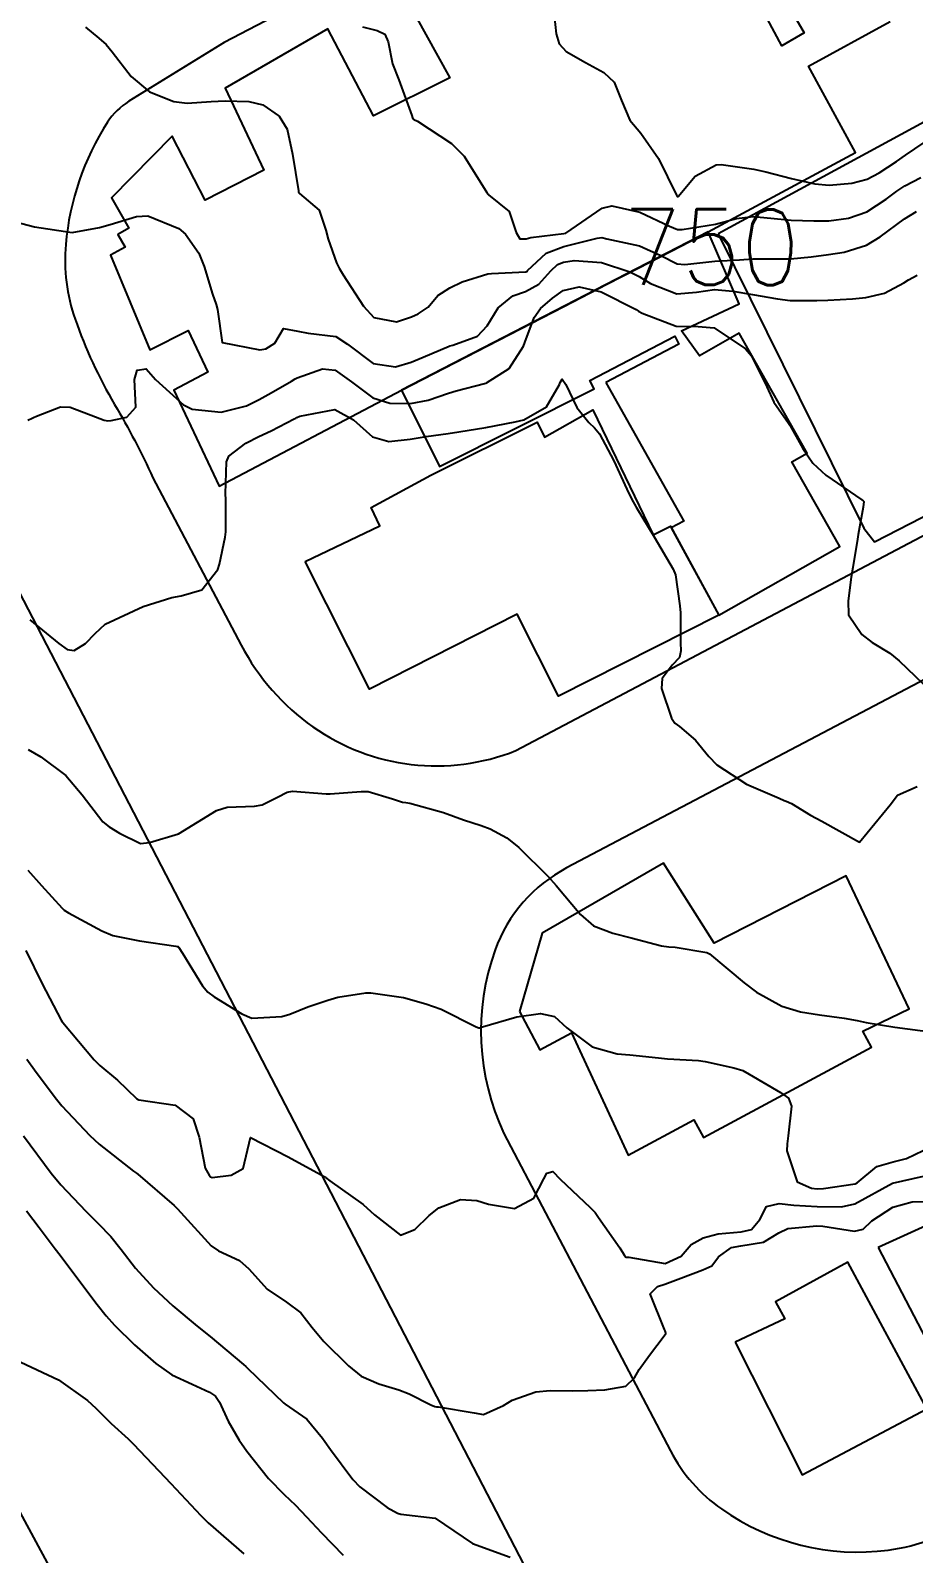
# Model space of a CAD drawing. Header units: metres. Extents: x 298520 to 308411, y 7433745 to 7450750.
# Drawn here: x 302732.6 to 302779.3, y 7441010.2 to 7441090.7 of the extents above; entities that cross this region are included whole.
import ezdxf
from ezdxf.enums import TextEntityAlignment as Align

# ---------------------------------------------------------------- set-up
doc = ezdxf.new("R2010")
doc.units = ezdxf.units.M
doc.header["$LTSCALE"] = 10
for name, color, linetype in [('Cotas', 45, 'Continuous'), ('Curvas de Nivel 1m', 11, 'Continuous'), ('Curvas de Nivel 5m', 15, 'Continuous'), ('Edificações', 30, 'Continuous'), ('Vias Primárias', 230, 'Continuous')]:
    doc.layers.add(name, color=color, linetype=linetype)
doc.styles.add('Style-STANDARD', font='STANDARD.shx')

msp = doc.modelspace()

# ---------------------------------------------------------------- linework, layer by layer
at = {"layer": 'Curvas de Nivel 1m', "flags": 128}
for points, elevation in [([(302760.224, 7441092.007), (302760.389, 7441090.535), (302760.544, 7441090.004), (302760.909, 7441089.586), (302761.925, 7441089.006), (302762.898, 7441088.49), (302763.449, 7441087.964), (302763.829, 7441087.01), (302764.269, 7441085.956), (302764.856, 7441085.272), (302765.801, 7441083.94), (302766.752, 7441081.993), (302766.789, 7441081.93), (302766.813, 7441081.921), (302766.841, 7441081.93), (302767.74, 7441083.005), (302768.839, 7441083.608), (302769.108, 7441083.628), (302770.835, 7441083.376), (302771.47, 7441083.234), (302772.828, 7441082.882), (302774.056, 7441082.606), (302774.824, 7441082.536), (302776.013, 7441082.63), (302776.828, 7441082.838), (302777.46, 7441083.174), (302778.376, 7441083.787), (302778.846, 7441084.116), (302779.837, 7441084.786)], 748), ([(302750.15, 7441090.899), (302750.919, 7441090.699), (302751.319, 7441090.516), (302751.492, 7441090.111), (302751.736, 7441088.942), (302752.061, 7441088.102), (302752.744, 7441086.213), (302752.783, 7441086.091), (302752.81, 7441086.038), (302752.862, 7441085.995), (302753.045, 7441085.904), (302754.85, 7441084.736), (302755.523, 7441084.063), (302756.72, 7441082.145), (302756.786, 7441082.05), (302756.813, 7441082.026), (302757.902, 7441081.131), (302758.26, 7441080.028), (302758.455, 7441079.69), (302758.79, 7441079.692), (302759.05, 7441079.757), (302760.793, 7441079.968), (302760.902, 7441079.998), (302762.806, 7441081.312), (302763.329, 7441081.444), (302764.804, 7441081.1), (302766.374, 7441080.357), (302766.796, 7441080.194), (302767.048, 7441080.179), (302768.799, 7441080.467), (302769.925, 7441080.766), (302770.803, 7441080.876), (302771.729, 7441080.793), (302772.801, 7441080.679), (302774.001, 7441080.638), (302774.801, 7441080.651), (302775.841, 7441080.781), (302776.806, 7441081.111), (302777.839, 7441081.795), (302778.389, 7441082.216), (302778.823, 7441082.485), (302779.663, 7441082.939)], 749), ([(302731.201, 7441080.758), (302732.793, 7441080.33), (302734.79, 7441080.022), (302736.229, 7441080.288), (302736.795, 7441080.454), (302738.194, 7441080.871), (302738.799, 7441080.906), (302740.424, 7441080.244), (302740.79, 7441079.943), (302741.48, 7441078.93), (302741.77, 7441078.225), (302742.204, 7441076.765), (302742.407, 7441076.215), (302742.482, 7441075.956), (302742.723, 7441074.21), (302744.717, 7441073.826), (302745.027, 7441073.879), (302745.501, 7441074.182), (302745.96, 7441074.949), (302746.729, 7441074.821), (302747.274, 7441074.708), (302748.727, 7441074.536), (302749.345, 7441074.134), (302750.708, 7441073.099), (302751.882, 7441072.926), (302752.709, 7441073.178), (302753.352, 7441073.445), (302754.722, 7441074.017), (302754.761, 7441074.03), (302754.916, 7441074.068), (302756.227, 7441074.555), (302756.733, 7441075.099), (302757.308, 7441076.042), (302758.097, 7441076.686), (302758.756, 7441076.917), (302759.473, 7441077.303), (302760.102, 7441078.007), (302760.449, 7441078.33), (302760.777, 7441078.454), (302761.33, 7441078.543), (302762.778, 7441078.435), (302764.272, 7441077.955), (302764.769, 7441077.706), (302765.368, 7441077.34), (302766.756, 7441076.786), (302767.803, 7441076.869), (302768.76, 7441077.011), (302769.719, 7441076.93), (302770.756, 7441076.753), (302772.093, 7441076.519), (302772.752, 7441076.44), (302774.16, 7441076.428), (302774.752, 7441076.442), (302776.05, 7441076.52), (302776.755, 7441076.597), (302777.735, 7441076.818), (302778.767, 7441077.366), (302779.016, 7441077.531), (302779.478, 7441077.773)], 751), ([(302732.44, 7441070.103), (302732.672, 7441070.218), (302732.75, 7441070.252), (302732.905, 7441070.328), (302734.177, 7441070.819), (302734.68, 7441070.796), (302736.031, 7441070.29), (302736.49, 7441070.102), (302736.671, 7441070.079), (302736.854, 7441070.095), (302737.688, 7441070.27), (302738.155, 7441070.791), (302738.085, 7441072.266), (302738.225, 7441072.748), (302738.709, 7441072.825), (302739.195, 7441072.255), (302740.68, 7441070.914), (302741.142, 7441070.697), (302742.676, 7441070.535), (302744.004, 7441070.873), (302744.683, 7441071.204), (302745.318, 7441071.552), (302746.38, 7441072.173), (302746.577, 7441072.289), (302746.696, 7441072.345), (302748.033, 7441072.82), (302748.702, 7441072.754), (302749.553, 7441072.131), (302750.685, 7441071.281), (302751.584, 7441071.009), (302752.682, 7441070.984), (302753.606, 7441071.158), (302754.688, 7441071.534), (302755.097, 7441071.658), (302756.601, 7441072.051), (302756.675, 7441072.068), (302756.693, 7441072.076), (302757.892, 7441072.845), (302758.65, 7441074.021), (302758.725, 7441074.21), (302759.211, 7441075.542), (302759.554, 7441076.012), (302760.194, 7441076.563), (302760.757, 7441076.958), (302761.594, 7441077.154), (302762.757, 7441076.893), (302764.617, 7441075.951), (302764.742, 7441075.871), (302764.93, 7441075.759), (302766.734, 7441075.068), (302767.884, 7441075.063), (302768.734, 7441074.989), (302770.393, 7441073.883), (302770.717, 7441073.508), (302771.523, 7441071.868), (302771.889, 7441071.066), (302772.674, 7441069.951), (302772.744, 7441069.849), (302773.43, 7441068.618), (302773.956, 7441067.84), (302774.643, 7441067.196), (302776.538, 7441065.897), (302776.623, 7441065.844), (302776.651, 7441065.81), (302776.62, 7441065.506), (302776.349, 7441064.07), (302776.315, 7441063.813), (302776.07, 7441062.326), (302775.984, 7441061.816), (302775.825, 7441060.553), (302775.832, 7441059.817), (302776.543, 7441058.788), (302777.097, 7441058.36), (302778.021, 7441057.788), (302778.527, 7441057.386), (302780.213, 7441055.763)], 752), ([(302732.545, 7441059.551), (302734.09, 7441058.314), (302734.528, 7441057.989), (302734.901, 7441057.933), (302735.499, 7441058.3), (302735.999, 7441058.835), (302736.543, 7441059.335), (302738.553, 7441060.26), (302740.063, 7441060.743), (302740.562, 7441060.819), (302741.642, 7441061.149), (302742.486, 7441062.211), (302742.586, 7441062.497), (302742.887, 7441063.92), (302742.908, 7441064.207), (302742.92, 7441065.907), (302742.905, 7441066.207), (302742.943, 7441067.912), (302743.08, 7441068.206), (302743.965, 7441068.892), (302744.664, 7441069.253), (302745.312, 7441069.538), (302746.532, 7441070.171), (302746.622, 7441070.222), (302746.674, 7441070.248), (302746.822, 7441070.316), (302748.678, 7441070.672), (302749.664, 7441070.13), (302750.664, 7441069.232), (302751.539, 7441068.984), (302752.663, 7441069.109), (302753.509, 7441069.237), (302754.666, 7441069.404), (302755.241, 7441069.491), (302756.67, 7441069.724), (302758.218, 7441070.027), (302758.674, 7441070.133), (302759.879, 7441070.81), (302760.557, 7441072.001), (302760.591, 7441072.104), (302760.697, 7441072.283), (302760.887, 7441071.997), (302761.47, 7441070.778), (302762.114, 7441069.978), (302762.409, 7441069.712), (302762.667, 7441069.384), (302763.437, 7441067.962), (302764.116, 7441066.47), (302764.364, 7441065.953), (302764.619, 7441065.509), (302765.57, 7441063.94), (302766.577, 7441062.231), (302766.695, 7441061.928), (302766.926, 7441060.294), (302766.965, 7441059.924), (302766.961, 7441058.347), (302766.969, 7441057.923), (302766.895, 7441057.557), (302766.521, 7441057.168), (302765.989, 7441056.457), (302765.96, 7441055.935), (302766.487, 7441054.365), (302766.659, 7441054.102), (302766.903, 7441053.924), (302767.755, 7441053.19), (302768.459, 7441052.333), (302768.875, 7441051.896), (302770.443, 7441050.876), (302772.17, 7441050.128), (302772.434, 7441050.015), (302772.546, 7441049.971), (302772.819, 7441049.854), (302773.829, 7441049.241), (302774.424, 7441048.91), (302776.413, 7441047.81), (302778.035, 7441049.786), (302778.438, 7441050.283), (302779.474, 7441050.739)], 753), ([(302732.467, 7441052.704), (302733.13, 7441052.323), (302734.448, 7441051.326), (302735.313, 7441050.301), (302736.419, 7441048.877), (302736.739, 7441048.608), (302737.29, 7441048.277), (302738.405, 7441047.727), (302738.874, 7441047.788), (302740.413, 7441048.24), (302742.426, 7441049.478), (302742.983, 7441049.649), (302744.428, 7441049.711), (302744.83, 7441049.785), (302745.653, 7441050.178), (302746.156, 7441050.454), (302746.438, 7441050.507), (302748.213, 7441050.367), (302748.436, 7441050.361), (302750.077, 7441050.485), (302750.438, 7441050.476), (302751.73, 7441050.101), (302752.262, 7441049.923), (302752.431, 7441049.897), (302752.652, 7441049.867), (302754.426, 7441049.376), (302755.49, 7441048.992), (302756.419, 7441048.689), (302756.893, 7441048.518), (302757.78, 7441048.029), (302758.406, 7441047.532), (302759.934, 7441046.004), (302760.378, 7441045.515), (302761.669, 7441043.987), (302762.357, 7441043.387), (302763.385, 7441042.996), (302764.351, 7441042.755), (302765.947, 7441042.334), (302766.346, 7441042.28), (302766.682, 7441042.26), (302768.344, 7441041.976), (302768.488, 7441041.899), (302770.32, 7441040.372), (302770.967, 7441039.873), (302772.306, 7441039.139), (302773.294, 7441038.836), (302774.301, 7441038.677), (302775.613, 7441038.504), (302776.299, 7441038.373), (302776.765, 7441038.27), (302778.295, 7441038.026), (302780.293, 7441037.76)], 754), ([(302732.339, 7441042.074), (302733.199, 7441040.321), (302734.205, 7441038.4), (302734.259, 7441038.31), (302734.292, 7441038.269), (302735.96, 7441036.293), (302736.26, 7441036.001), (302737.196, 7441035.22), (302738.199, 7441034.261), (302738.22, 7441034.238), (302738.243, 7441034.223), (302738.318, 7441034.183), (302740.24, 7441033.905), (302741.197, 7441033.19), (302741.504, 7441032.221), (302741.831, 7441030.583), (302742.029, 7441030.212), (302742.102, 7441030.121), (302742.192, 7441030.087), (302743.2, 7441030.2), (302743.831, 7441030.561), (302744.223, 7441032.19), (302746.208, 7441031.183), (302748.117, 7441030.141), (302748.163, 7441030.111), (302748.192, 7441030.089), (302748.42, 7441029.908), (302750.178, 7441028.651), (302750.768, 7441028.114), (302752.157, 7441027.038), (302752.907, 7441027.343), (302753.668, 7441028.078), (302754.177, 7441028.479), (302755.317, 7441028.923), (302756.181, 7441028.868), (302756.812, 7441028.674), (302758.177, 7441028.437), (302759.199, 7441028.993), (302759.729, 7441030.005), (302759.887, 7441030.314), (302760.199, 7441030.395), (302760.589, 7441029.996), (302762.178, 7441028.501), (302762.439, 7441028.24), (302762.629, 7441027.973), (302763.745, 7441026.36), (302763.999, 7441025.952), (302764.06, 7441025.869), (302764.142, 7441025.881), (302764.225, 7441025.866), (302766.139, 7441025.532), (302766.997, 7441025.917), (302767.516, 7441026.546), (302768.158, 7441026.889), (302768.952, 7441027.101), (302770.163, 7441027.212), (302770.709, 7441027.331), (302771.149, 7441027.87), (302771.498, 7441028.548), (302772.181, 7441028.703), (302772.951, 7441028.619), (302774.18, 7441028.553), (302775.467, 7441028.531), (302776.182, 7441028.686), (302778.171, 7441029.78), (302779.807, 7441030.156)], 756), ([(302732.391, 7441036.329), (302732.801, 7441035.781), (302733.883, 7441034.314), (302734.238, 7441033.867), (302735.717, 7441032.295), (302736.216, 7441031.847), (302738.038, 7441030.42), (302738.194, 7441030.305), (302738.254, 7441030.259), (302740.177, 7441028.602), (302740.358, 7441028.42), (302740.529, 7441028.236), (302742.147, 7441026.463), (302742.523, 7441026.214), (302743.641, 7441025.7), (302744.134, 7441025.257), (302745.107, 7441024.18), (302746.116, 7441023.495), (302746.89, 7441022.937), (302747.486, 7441022.149), (302748.092, 7441021.41), (302749.406, 7441020.127), (302750.068, 7441019.581), (302750.998, 7441019.176), (302752.061, 7441018.86), (302752.609, 7441018.643), (302753.756, 7441018.074), (302753.959, 7441017.979), (302754.052, 7441017.962), (302754.163, 7441017.958), (302756.047, 7441017.638), (302756.533, 7441017.555), (302757.589, 7441018.027), (302758.056, 7441018.314), (302759.307, 7441018.761), (302760.061, 7441018.83), (302761.241, 7441018.808), (302762.061, 7441018.829), (302762.953, 7441018.858), (302764.064, 7441019.054), (302764.523, 7441019.491), (302764.778, 7441019.943), (302765.321, 7441020.701), (302766.1, 7441021.709), (302766.184, 7441021.847), (302766.17, 7441021.929), (302766.148, 7441021.974), (302766.104, 7441022.048), (302765.356, 7441023.938), (302765.735, 7441024.326), (302766.128, 7441024.441), (302766.977, 7441024.763), (302768.136, 7441025.195), (302768.611, 7441025.422), (302768.968, 7441025.892), (302769.648, 7441026.388), (302770.152, 7441026.469), (302771.35, 7441026.673), (302772.162, 7441027.15), (302772.636, 7441027.383), (302774.168, 7441027.521), (302774.491, 7441027.504), (302776.164, 7441027.247), (302776.615, 7441027.357), (302777.065, 7441027.801), (302778.18, 7441028.518), (302779.212, 7441028.803), (302780.183, 7441028.818)], 757), ([(302732.222, 7441032.292), (302733.672, 7441030.315), (302734.187, 7441029.693), (302735.512, 7441028.297), (302736.166, 7441027.648), (302736.839, 7441026.959), (302737.384, 7441026.272), (302738.138, 7441025.292), (302739.096, 7441024.25), (302740.113, 7441023.292), (302741.408, 7441022.227), (302742.095, 7441021.677), (302743.847, 7441020.193), (302743.968, 7441020.088), (302744.071, 7441019.992), (302745.963, 7441018.171), (302746.052, 7441018.101), (302747.199, 7441017.307), (302748.035, 7441016.31), (302748.149, 7441016.139), (302748.447, 7441015.716), (302749.632, 7441014.124), (302749.999, 7441013.736), (302751.446, 7441012.648), (302751.985, 7441012.343), (302752.174, 7441012.287), (302753.983, 7441012.07), (302755.963, 7441010.748), (302757.953, 7441010.02)], 758), ([(302732.372, 7441028.328), (302733.047, 7441027.438), (302733.896, 7441026.313), (302734.148, 7441025.981), (302735.416, 7441024.297), (302736.114, 7441023.367), (302736.595, 7441022.77), (302737.033, 7441022.276), (302738.088, 7441021.234), (302739.206, 7441020.249), (302740.067, 7441019.66), (302741.134, 7441019.157), (302742.058, 7441018.737), (302742.364, 7441018.523), (302742.588, 7441018.212), (302743.042, 7441017.204), (302743.623, 7441016.196), (302744.024, 7441015.628), (302745.164, 7441014.178), (302745.994, 7441013.321), (302746.591, 7441012.763), (302747.179, 7441012.152), (302747.97, 7441011.295), (302749.118, 7441010.128)], 759)]:
    msp.add_lwpolyline(points, dxfattribs=dict(at, elevation=elevation))
at = {"layer": 'Curvas de Nivel 5m', "flags": 128}
for points, elevation in [([(302735.501, 7441090.883), (302736.209, 7441090.291), (302736.581, 7441089.957), (302736.906, 7441089.579), (302737.907, 7441088.27), (302738.881, 7441087.454), (302740.171, 7441086.949), (302740.872, 7441086.858), (302742.149, 7441086.945), (302742.874, 7441086.979), (302744.124, 7441086.947), (302744.872, 7441086.773), (302745.744, 7441086.177), (302746.166, 7441085.48), (302746.434, 7441084.166), (302746.751, 7441082.224), (302746.76, 7441082.161), (302746.774, 7441082.122), (302746.812, 7441082.088), (302747.852, 7441081.203), (302748.212, 7441080.149), (302748.318, 7441079.677), (302748.776, 7441078.416), (302748.905, 7441078.139), (302749.12, 7441077.784), (302750.188, 7441076.126), (302750.737, 7441075.531), (302751.942, 7441075.308), (302752.738, 7441075.577), (302753.091, 7441075.734), (302753.607, 7441076.081), (302754.126, 7441076.702), (302754.758, 7441077.099), (302755.414, 7441077.413), (302756.77, 7441077.841), (302756.955, 7441077.862), (302758.772, 7441077.945), (302758.825, 7441077.966), (302758.873, 7441078.019), (302759.862, 7441078.929), (302760.786, 7441079.279), (302762.552, 7441079.735), (302762.791, 7441079.758), (302763.06, 7441079.697), (302764.787, 7441079.321), (302765.908, 7441078.813), (302766.777, 7441078.379), (302767.19, 7441078.337), (302768.779, 7441078.517), (302770.079, 7441078.588), (302770.78, 7441078.633), (302771.54, 7441078.628), (302772.781, 7441078.628), (302773.872, 7441078.749), (302774.783, 7441078.866), (302775.611, 7441078.996), (302776.788, 7441079.362), (302777.51, 7441079.799), (302778.803, 7441080.742), (302779.44, 7441081.14)], 750), ([(302732.446, 7441046.329), (302733.175, 7441045.522), (302734.265, 7441044.311), (302734.362, 7441044.218), (302734.604, 7441044.064), (302736.351, 7441043.117), (302736.943, 7441042.876), (302738.346, 7441042.589), (302740.273, 7441042.311), (302740.344, 7441042.3), (302740.391, 7441042.287), (302740.434, 7441042.239), (302740.632, 7441041.942), (302741.687, 7441040.219), (302741.964, 7441039.87), (302742.307, 7441039.629), (302743.765, 7441038.729), (302744.296, 7441038.511), (302745.878, 7441038.593), (302746.298, 7441038.71), (302747.243, 7441039.097), (302748.306, 7441039.462), (302748.831, 7441039.612), (302750.31, 7441039.841), (302750.579, 7441039.848), (302752.308, 7441039.591), (302753.489, 7441039.266), (302754.302, 7441038.983), (302756.148, 7441038.051), (302756.292, 7441037.988), (302756.35, 7441037.991), (302756.489, 7441038.047), (302758.299, 7441038.583), (302759.559, 7441038.749), (302760.299, 7441038.596), (302760.939, 7441037.994), (302762.278, 7441036.983), (302763.608, 7441036.625), (302764.272, 7441036.568), (302765.797, 7441036.408), (302766.269, 7441036.361), (302767.915, 7441036.259), (302768.268, 7441036.222), (302769.781, 7441035.885), (302770.261, 7441035.73), (302770.591, 7441035.545), (302772.25, 7441034.581), (302772.669, 7441034.276), (302772.826, 7441033.851), (302772.655, 7441032.281), (302772.591, 7441031.854), (302772.58, 7441031.493), (302773.133, 7441029.846), (302773.878, 7441029.523), (302774.189, 7441029.484), (302774.518, 7441029.498), (302776.192, 7441029.75), (302776.306, 7441029.808), (302777.343, 7441030.656), (302778.21, 7441030.909), (302778.9, 7441031.085), (302780.222, 7441031.722)], 755), ([(302732.073, 7441020.33), (302734.064, 7441019.383), (302735.605, 7441018.294), (302736.049, 7441017.895), (302736.851, 7441017.088), (302737.747, 7441016.264), (302738.029, 7441015.995), (302739.696, 7441014.243), (302740, 7441013.919), (302741.593, 7441012.224), (302741.977, 7441011.837), (302743.874, 7441010.191)], 760)]:
    msp.add_lwpolyline(points, dxfattribs=dict(at, elevation=elevation))
at = {"layer": 'Edificações'}
for points in [[(302769.969, 7441096.664), (302773.496, 7441090.582), (302772.308, 7441089.894), (302769.071, 7441095.958)], [(302752.316, 7441092.647), (302754.768, 7441088.196), (302750.725, 7441086.195), (302748.311, 7441090.79), (302742.875, 7441087.654), (302744.919, 7441083.327), (302741.817, 7441081.728), (302740.071, 7441085.115), (302736.87, 7441081.867), (302737.787, 7441080.252), (302737.205, 7441079.922), (302737.585, 7441079.254), (302736.826, 7441078.823), (302738.889, 7441073.826), (302740.923, 7441074.848), (302741.957, 7441072.651), (302740.16, 7441071.693), (302742.567, 7441066.628), (302752.206, 7441071.695), (302757.333, 7441074.34), (302760.78, 7441076.118), (302763.07, 7441077.299), (302764.719, 7441078.15), (302767.009, 7441079.331), (302768.413, 7441080.055), (302776.215, 7441084.26), (302773.726, 7441088.824), (302778.043, 7441091.178)]]:
    msp.add_lwpolyline(points, dxfattribs=at)
for points in [[(302768.95, 7441079.964), (302776.657, 7441064.409), (302777.21, 7441063.678), (302794.038, 7441072.321), (302792.603, 7441075.115), (302796.164, 7441077.074), (302792.502, 7441084.026), (302791.899, 7441083.708), (302791.162, 7441085.108), (302786.974, 7441082.902), (302784.172, 7441088.222)], [(302763.013, 7441072.104), (302767.127, 7441064.776), (302766.466, 7441064.417), (302768.975, 7441059.796), (302775.387, 7441063.432), (302772.85, 7441067.906), (302773.653, 7441068.361), (302770.059, 7441074.7), (302767.967, 7441073.514), (302767.018, 7441074.83), (302770.06, 7441076.258), (302768.413, 7441080.055), (302752.206, 7441071.695), (302754.212, 7441067.668), (302762.399, 7441071.773), (302762.165, 7441072.212), (302766.655, 7441074.546), (302766.873, 7441074.127)], [(302747.104, 7441062.636), (302751.064, 7441064.524), (302750.606, 7441065.495), (302753.756, 7441067.199), (302759.373, 7441069.998), (302759.767, 7441069.208), (302762.319, 7441070.662), (302765.503, 7441064.056), (302766.421, 7441064.498), (302768.975, 7441059.796), (302760.508, 7441055.517), (302758.32, 7441059.847), (302750.511, 7441055.894)], [(302758.435, 7441038.859), (302759.517, 7441036.828), (302761.193, 7441037.72), (302764.187, 7441031.266), (302767.666, 7441033.137), (302768.171, 7441032.199), (302777.049, 7441036.973), (302776.6, 7441037.808), (302779.039, 7441038.995), (302775.723, 7441046.022), (302768.731, 7441042.459), (302766.061, 7441046.699), (302759.647, 7441042.991)], [(302777.403, 7441026.383), (302781.394, 7441018.748), (302788.277, 7441022.058), (302784.891, 7441028.556), (302781.944, 7441026.947), (302781.288, 7441028.149)], [(302769.843, 7441021.376), (302773.388, 7441014.366), (302779.974, 7441017.851), (302775.8, 7441025.61), (302771.98, 7441023.513), (302772.469, 7441022.622)]]:
    msp.add_lwpolyline(points, close=True, dxfattribs=at)
at = {"layer": 'Vias Primárias'}
for points in [[(302667.229, 7441184.589), (302722.49, 7441079.281), (302772.016, 7440983.908), (302774.439, 7440978.908), (302780.872, 7440966.531), (302785.139, 7440958.667), (302788.834, 7440952.388), (302796.261, 7440940.559), (302802.275, 7440931.174, 0.029539), (302808.111, 7440923.151, -0.016369), (302814.553, 7440914.769, 0.024182), (302820.919, 7440906.748), (302831.429, 7440895.804), (302840.26, 7440886.627), (302848.316, 7440879.035, 0.017718), (302854.951, 7440873.213, -0.009727), (302865.271, 7440864.444, 0.030274), (302868.676, 7440861.784, -0.024749), (302876.381, 7440855.899), (302889.918, 7440845.404), (302916.322, 7440825.196), (302932.556, 7440812.508), (302967.183, 7440785.906)], [(302669.571, 7441134.168), (302703.81, 7441068.664), (302712.382, 7441051.518), (302732.032, 7441012.403), (302744.691, 7440988.914, 0.017959), (302747.863, 7440983.504, -0.000828), (302754.6, 7440972.864, 0.028759), (302764.052, 7440959.634, -0.012128), (302769.435, 7440952.605, 0.033437), (302774.252, 7440946.841, -0.003892), (302784.19, 7440936.285, 0.015571), (302795.174, 7440925.151, -0.037182), (302806.227, 7440912.932, 0.005488), (302815.902, 7440900.772, -0.027367), (302827.127, 7440885.322, 0.023506)]]:
    msp.add_lwpolyline(points, format="xyb", dxfattribs=at)
at = {"layer": 'Vias Primárias', "elevation": 722.311}
msp.add_lwpolyline([(302767.376, 7441102.856), (302742.835, 7441090.073), (302737.792, 7441086.963, 0.111918), (302736.658, 7441085.852, 0.122038), (302734.452, 7441079.399, 0.105979), (302734.946, 7441075.449, 0.049246), (302737.035, 7441070.943, -0.025649), (302739.064, 7441067.058), (302743.732, 7441058.211, 0.118438), (302747.518, 7441053.905, 0.253592), (302758.245, 7441052.645), (302785.409, 7441066.967), (302787.844, 7441067.896, -0.173046), (302798.862, 7441068.137, -0.154949), (302808.322, 7441061.264), (302812.693, 7441053.276), (302817.777, 7441043.686, -0.209389), (302818.905, 7441028.594, -0.195487), (302810.645, 7441019.257), (302783.389, 7441004.897)], format="xyb", dxfattribs=at)
at = {"layer": 'Vias Primárias'}
msp.add_lwpolyline([(302780.293, 7441010.996), (302806.603, 7441025.026, 0.071826), (302811.111, 7441028.336, 0.267817), (302813.248, 7441036.038, 0.074724), (302809.679, 7441044.438), (302805.408, 7441052.234), (302801.637, 7441058.948, 0.175798), (302799.2, 7441061.047, 0.191746), (302788.371, 7441060.875), (302760.928, 7441046.441, 0.187114), (302757.155, 7441042.109, 0.199978), (302757.621, 7441032.417), (302766.421, 7441015.642, 0.11948), (302769.126, 7441012.564, 0.187013), (302777.931, 7441010.388, 0.062146)], format="xyb", close=True, dxfattribs=at)

# ---------------------------------------------------------------- texts
at = {"layer": 'Cotas', "style": 'Style-STANDARD'}
msp.add_text('750', height=4, rotation=359.85178, dxfattribs=at).set_placement((302768.582, 7441079.257, 750), align=Align.MIDDLE_CENTER)

doc.saveas('drawing.dxf')
